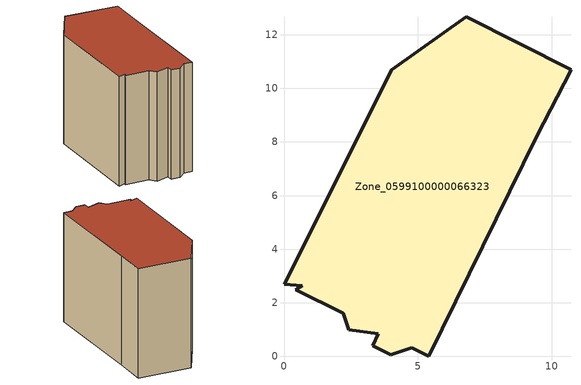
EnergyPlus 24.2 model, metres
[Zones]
Zone_0599100000066323
 floor ground (C_G): 0.68,2.62 0,2.69 4.03,10.69 6.82,12.67 10.72,10.69 9.45,8.21 5.41,0 4.78,0.31 3.98,0.04 3.31,0.38 3.52,0.84 2.41,0.98 2.21,1.6 0.45,2.47 z0
 wall outside (C_F): 2.41,0.98 3.52,0.84 3.31,0.38 3.98,0.04 4.78,0.31 5.41,0 9.45,8.21 10.72,10.69 6.82,12.67 4.03,10.69 0,2.69 0.68,2.62 0.45,2.47 2.21,1.6 2.41,0.98 z0:8.73
 roof outside (C_R): 0,2.69 0.68,2.62 0.45,2.47 2.21,1.6 2.41,0.98 3.52,0.84 3.31,0.38 3.98,0.04 4.78,0.31 5.41,0 9.45,8.21 10.72,10.69 6.82,12.67 4.03,10.69 z8.73
[BUILDING]
Pand.0599100000066323: North Axis=0; Terrain=City; Loads Convergence Tolerance Value=0.04; Temperature Convergence Tolerance Value=0.4; Solar Distribution=FullExterior; Maximum Number of Warmup Days=25; Minimum Number of Warmup Days=1
[Site:Location]
Rotterdam.The.Hague.AP_ZH_NLD Design_Conditions: Latitude=51.96; Longitude=4.45; Time Zone=1; Elevation=-4.5
[SITE:GROUNDTEMPERATURE:BUILDINGSURFACE]
18, 18, 18, 18, 18, 18, 18, 18, 18, 18, 18, 18
[MATERIAL] Thermal Absorptance=0.9; Solar Absorptance=0.7; Visible Absorptance=0.7
Name | Roughness | Thickness | Conductivity | Density | Specific Heat
G.TC.1946 | MediumSmooth | 0.15 | 1 | 540 | 1210
F.TC.1946 | Rough | 0.3 | 0.857143 | 1920 | 840
R.TC.1946 | MediumRough | 0.2 | 0.909091 | 1500 | 1000
[CONSTRUCTION]
C_G: G.TC.1946
C_F: F.TC.1946
C_R: R.TC.1946
[ZONE]
Zone_0599100000066323: Type=1; Multiplier=1; Ceiling Height=Autocalculate; Volume=Autocalculate; Floor Area=autocalculate; Part of Total Floor Area=Yes
[ZONEINFILTRATION:DESIGNFLOWRATE]
Infil_Zone_0599100000066323: Zone or ZoneList or Space or SpaceList=Zone_0599100000066323; Schedule=AlwaysOn; Design Flow Rate Calculation Method=Flow/Area; Flow Rate per Floor Area=0.003; Constant Term Coefficient=1; Temperature Term Coefficient=0; Velocity Term Coefficient=0; Velocity Squared Term Coefficient=0
[HVACTEMPLATE:ZONE:IDEALLOADSAIRSYSTEM]
Zone_0599100000066323: Maximum Heating Supply Air Temperature=50; Minimum Cooling Supply Air Temperature=13; Maximum Heating Supply Air Humidity Ratio=0.0156; Minimum Cooling Supply Air Humidity Ratio=0.0077; Heating Limit=NoLimit; Cooling Limit=NoLimit; Dehumidification Control Type=ConstantSensibleHeatRatio; Cooling Sensible Heat Ratio=0.7; Dehumidification Setpoint=60; Humidification Control Type=None; Humidification Setpoint=30; Outdoor Air Method=None; Outdoor Air Flow Rate per Person=0.00944; Outdoor Air Flow Rate per Zone Floor Area=0; Outdoor Air Flow Rate per Zone=0; Demand Controlled Ventilation Type=None; Outdoor Air Economizer Type=NoEconomizer; Heat Recovery Type=None; Sensible Heat Recovery Effectiveness=0.7; Latent Heat Recovery Effectiveness=0.65
[ZONECONTROL:THERMOSTAT]
ThermostatControl_Zone_0599100000066323: Zone or ZoneList=Zone_0599100000066323; Control Type Schedule=DualSetpointControlType; Control 1=Thermostat_Zone_0599100000066323; Temperature Difference Between Cutout And Setpoint=0
[THERMOSTATSETPOINT:DUALSETPOINT]
Thermostat_Zone_0599100000066323: Heating Setpoint Temperature Schedule=HeatingSetpoint_Zone_0599100000066323; Cooling Setpoint Temperature Schedule=CoolingSetpoint_Zone_0599100000066323
[SCHEDULE:COMPACT]
HeatingSetpoint_Zone_0599100000066323: Through: 12/31, For: AllDays, Until: 24:00, 21
CoolingSetpoint_Zone_0599100000066323: Through: 12/31, For: AllDays, Until: 24:00, 24
DualSetpointControlType: Through: 12/31, For: AllDays, Until: 24:00, 4
AlwaysOn: Through: 12/31, For: AllDays, Until: 24:00, 1
